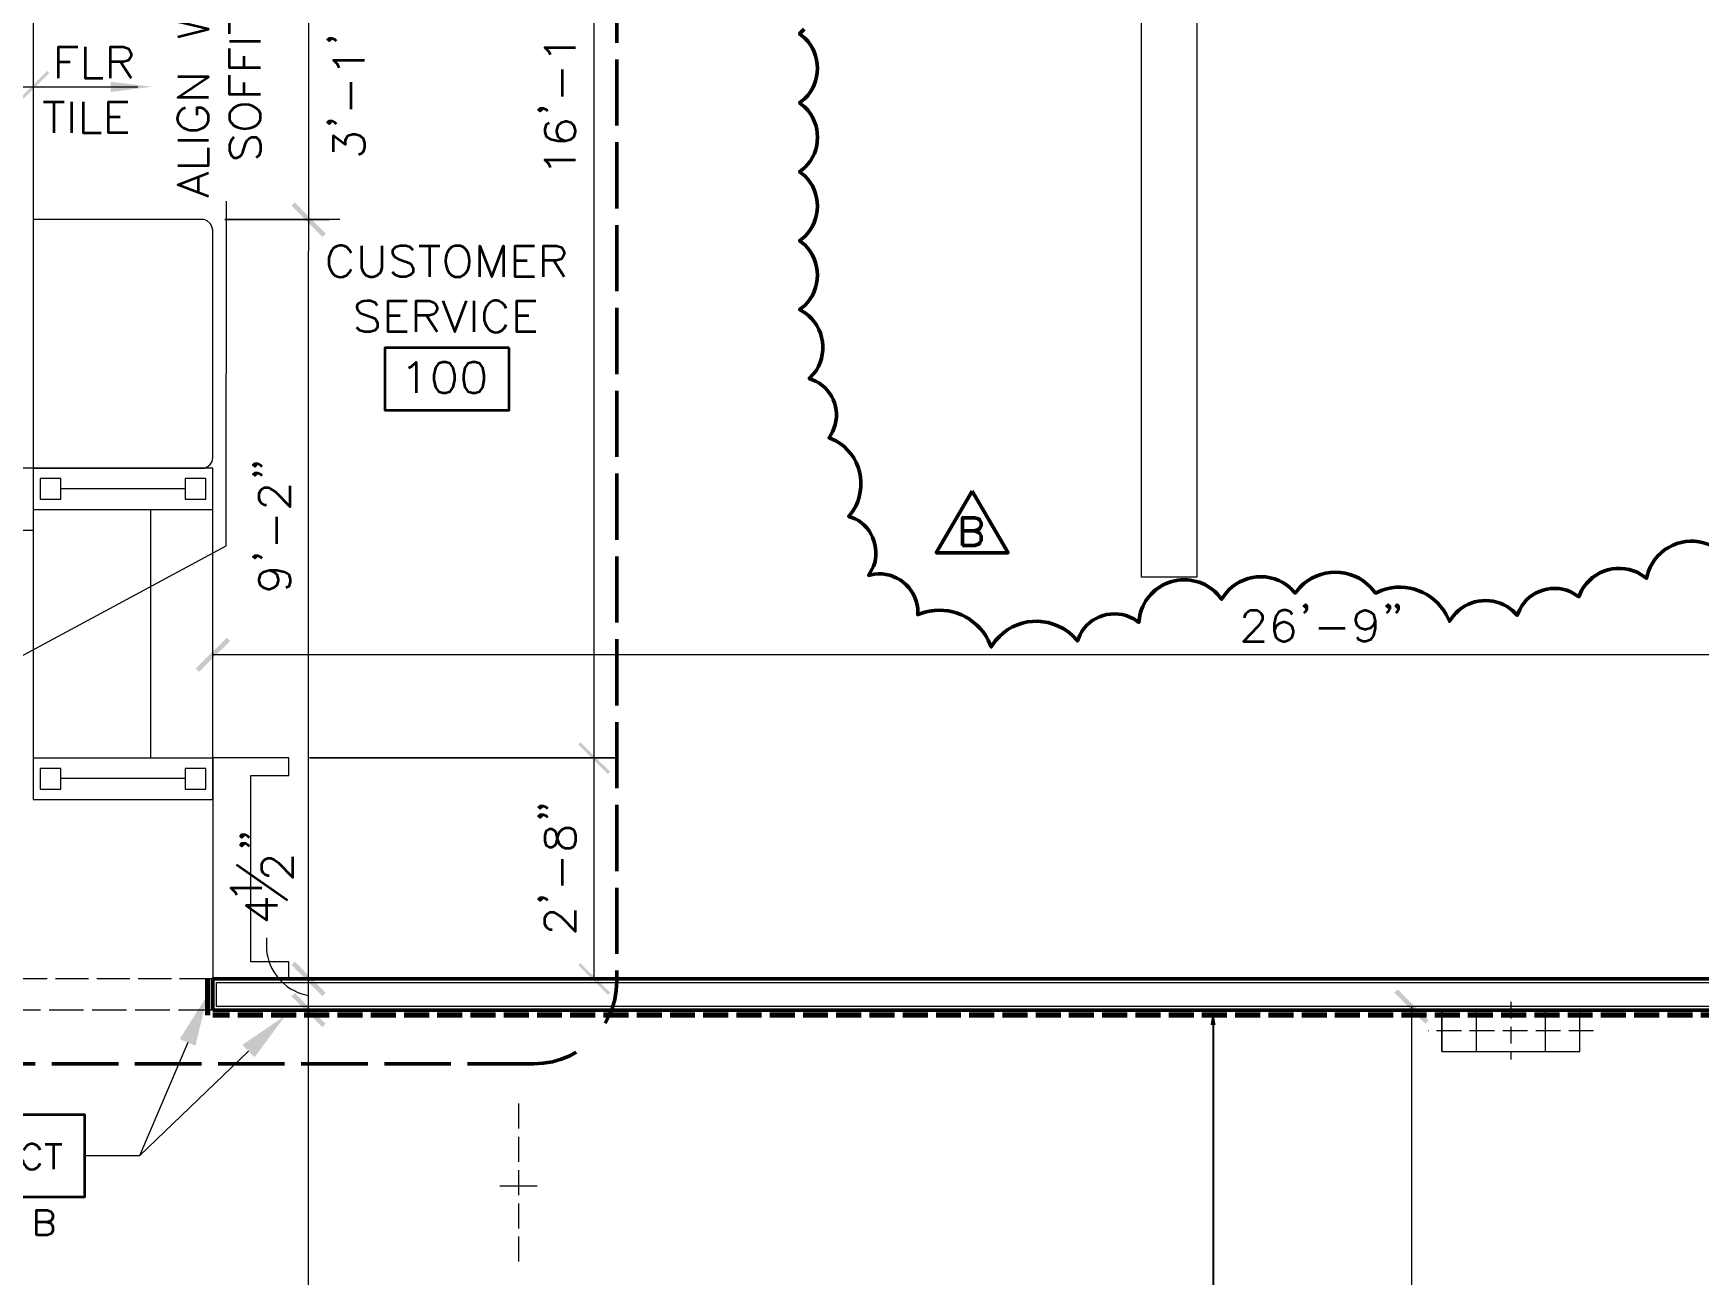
# Model space of a CAD drawing. Header units: inches. Extents: x 5 to 516, y -193 to 129.
# Drawn here: x 221.99 to 242.1, y 46.37 to 61.36 of the extents above; entities that cross this region are included whole.
import ezdxf

# ---------------------------------------------------------------- set-up
doc = ezdxf.new("R2010")
doc.units = ezdxf.units.IN
doc.header["$MEASUREMENT"] = 0
doc.linetypes.add('PDF_IMPORT', pattern=[1, 0.8, -0.2])
for name, color, linetype in [('Highlight', 210, 'Continuous'), ('PDF2_Geometry', 7, 'Continuous'), ('PDF2_Solid Fills', 7, 'Continuous')]:
    doc.layers.add(name, color=color, linetype=linetype)
doc.styles.get("Standard").update_dxf_attribs({"font": 'arial.ttf'})
doc.dimstyles.get("Standard").update_dxf_attribs({"dimtxt": 0.4, "dimasz": 0.18, "dimexe": 0.18, "dimexo": 0.0625, "dimgap": 0.09, "dimtad": 0, "dimtih": 1, "dimtoh": 1, "dimdec": 4, "dimlfac": 12, "dimzin": 0, "dimdsep": 46, "dimlunit": 4, "dimtxsty": 'Standard', "dimcen": 0.09, "dimadec": 3, "dimazin": 0, "dimtfac": 1, "dimtdec": 4, "dimtofl": 0, "dimtmove": 0, "dimatfit": 3, "dimfxl": 1, "dimtolj": 1, "dimtzin": 0, "dimarcsym": 0})

# ---------------------------------------------------------------- blocks, each defined once
blk = doc.blocks.new('*D97')
at = {"layer": 'Defpoints', "color": 0, "transparency": 16777216}
for p in [(236.233, 49.567), (236.233, 38.983), (241.795, 38.983)]:
    blk.add_point(p, dxfattribs=at)
at = {"layer": 'Highlight', "color": 0, "lineweight": -2, "transparency": 16777216}
for p, q in [((236.295, 49.567), (236.413, 49.567)), ((236.233, 49.387), (236.233, 44.569)), ((236.233, 39.163), (236.233, 43.981)), ((241.733, 38.983), (236.053, 38.983))]:
    blk.add_line(p, q, dxfattribs=at)
at = {"layer": 'Highlight', "color": 0, "transparency": 16777216}
for points in [[(236.203, 49.387), (236.263, 49.387), (236.233, 49.567)], [(236.203, 39.163), (236.263, 39.163), (236.233, 38.983)]]:
    blk.add_solid(points, dxfattribs=at)
at = {"layer": 'Highlight', "color": 0, "transparency": 16777216, "insert": (236.233, 44.275), "char_height": 0.4, "attachment_point": 5}
blk.add_mtext('\\A1;10\'-7"', dxfattribs=at)

msp = doc.modelspace()

# ---------------------------------------------------------------- hatches: boundary and pattern name
at = {"layer": 'PDF2_Solid Fills', "transparency": 33554559}
for points in [[(221.8253487, 60.520082), (222.1853476, 60.8800796), (222.1586809, 60.9034129), (221.8020153, 60.5467487)], [(228.955346, 52.4434166), (228.5953484, 52.8000822), (228.5720151, 52.7734155), (228.9286818, 52.4167475), (228.9553484, 52.4434142)], [(225.4820126, 49.7334146), (225.5220126, 49.7734146), (225.522011, 49.7734164), (225.1486777, 50.1500831), (225.1086777, 50.1100831), (225.1086793, 50.1100813)], [(228.955346, 49.7767497), (228.5953484, 50.1334153), (228.5720151, 50.1067487), (228.9286793, 49.7500831)], [(225.1486793, 49.7734164), (225.1086777, 49.7334146), (225.1086945, 49.7334011), (225.4820143, 49.3600813), (225.5220143, 49.4000813), (225.5220126, 49.4000829)], [(238.7953479, 49.4000813), (238.8353479, 49.4400813), (238.8353462, 49.440083), (238.4620129, 49.8167497), (238.4220129, 49.7767497), (238.4220145, 49.776748)]]:
    msp.add_hatch(color=256, dxfattribs=at).paths.add_polyline_path(points)

# ---------------------------------------------------------------- linework, layer by layer
at = {"layer": 'PDF2_Geometry', "lineweight": 15}
for points in [[(236.0353446, 72.1667491), (236.0353446, 54.7934143), (235.3686779, 54.7934143), (235.3686779, 72.1667491)], [(221.9920153, 56.1067502), (224.0586822, 56.1067502), (224.0986821, 56.1267502), (224.1286821, 56.1534169), (224.1520156, 56.1900836), (224.1586822, 56.2334169), (224.1586822, 58.9834171), (224.1486822, 59.0267505), (224.125349, 59.0634172), (224.0920155, 59.093417), (224.0520156, 59.1100839), (221.9920153, 59.1100839)], [(222.0753487, 55.9834151), (222.0753487, 55.7334151), (222.3253487, 55.7334151), (222.3253487, 55.9834151)], [(223.8253488, 55.9834151), (223.8253488, 55.7334151), (224.0753488, 55.7334151), (224.0753488, 55.9834151)], [(222.0753487, 52.4834148), (222.0753487, 52.2334148), (222.3253487, 52.2334148), (222.3253487, 52.4834148)], [(223.8253488, 52.4834148), (223.8253488, 52.2334148), (224.0753488, 52.2334148), (224.0753488, 52.4834148)], [(229.012016, 52.6100832), (225.3253489, 52.6100832)], [(225.6920127, 49.5667479), (225.565346, 49.5667479)]]:
    msp.add_lwpolyline(points, close=True, dxfattribs=at)
at = {"layer": 'PDF2_Geometry', "linetype": 'PDF_IMPORT', "lineweight": 50, "ltscale": 1}
msp.add_lwpolyline([(229.0353441, 70.0434172), (229.0353441, 49.9167481)], dxfattribs=at)
at = {"layer": 'PDF2_Geometry', "lineweight": 15}
for points in [[(228.7620151, 52.9834149), (228.7620151, 68.6934161)], [(221.9920153, 62.1900841), (221.9920153, 59.1100839)], [(225.315346, 62.1900839), (225.315346, 59.1100837), (225.315346, 58.733417)], [(225.315346, 61.5634157), (225.315346, 59.2767489)], [(221.9920153, 60.9967517), (221.9920153, 60.4234183)], [(219.145349, 60.7134129), (223.2553495, 60.7134129)], [(218.5420164, 52.0600818), (224.3220169, 55.170082), (224.3253501, 59.3300824)], [(225.6920132, 59.1100837), (224.3020131, 59.1100837), (225.5653465, 59.1100837)], [(225.315346, 50.316748), (225.315346, 58.7334153)], [(224.1586822, 52.1034167), (224.1586822, 56.1067503), (221.9920153, 56.1067503), (221.9920153, 52.1100834)], [(223.8253488, 55.8600834), (222.3253487, 55.8600834)], [(224.1586822, 55.6067502), (221.9920153, 55.6067502)], [(223.4086821, 55.6067502), (223.4086821, 52.6100833)], [(224.1586822, 52.8600832), (224.1586822, 54.2300833)], [(251.2853475, 53.8567501), (250.9120141, 53.8567501), (224.1586788, 53.8567501)], [(228.7620151, 52.6100832), (228.7620151, 52.9834165)], [(221.9920153, 52.6100832), (224.1586822, 52.6100832)], [(225.0753489, 49.9434163), (225.0753489, 50.150083), (224.6186822, 50.150083), (224.6186822, 52.4000831), (225.0753489, 52.4000831), (225.0753489, 52.6100832), (224.1586822, 52.6100832), (224.1586822, 49.9434163)], [(228.7620151, 50.316748), (228.7620151, 52.6100815)], [(223.8253488, 52.3600831), (222.3253487, 52.3600831)], [(221.9920153, 52.1100831), (224.1586822, 52.1100831)], [(225.315346, 49.9434163), (225.315346, 50.3167496)], [(228.7620151, 49.9434163), (228.7620151, 50.3167496)], [(225.0653459, 49.9434163), (225.0653459, 49.9467496)], [(225.315346, 38.9834138), (225.315346, 49.5667479), (225.315346, 49.9434146)], [(225.565346, 49.9434163), (225.6920127, 49.9434163)], [(238.3786812, 49.6100829), (238.2520145, 49.6100829)], [(238.6286812, 49.6100829), (238.6286812, 38.9834155)], [(238.9953465, 49.0667479), (240.6620133, 49.0667479), (240.6620133, 49.5667479), (238.9953465, 49.5667479), (238.9953465, 49.0667479), (238.9953465, 49.5667479)], [(239.4120132, 49.0667479), (239.4120132, 49.5667479)], [(240.2453466, 49.0667479), (240.2453466, 49.5667479)], [(223.8553442, 49.1767502), (223.2753442, 47.8067501), (222.6086774, 47.8067501)], [(224.5886817, 49.0700811), (223.2753483, 47.8067477), (222.6086816, 47.8067477)], [(227.6220139, 47.4434161), (228.0753473, 47.4434161)]]:
    msp.add_lwpolyline(points, dxfattribs=at)
at = {"layer": 'PDF2_Geometry', "lineweight": 35}
for points in [[(223.7353491, 61.3167523), (224.1086825, 61.4067523), (223.7353491, 61.4967523), (224.1086825, 61.5867523), (223.7353491, 61.673419)], [(224.3586808, 61.3534141), (224.3586808, 61.6034141)], [(222.2953465, 60.8167522), (222.2953465, 61.1934189), (222.5286799, 61.1934189)], [(222.6186769, 61.1934138), (222.6186769, 60.8167471), (222.8320103, 60.8167471)], [(222.9220149, 60.8167522), (222.9220149, 61.1934189), (223.0820149, 61.1934189), (223.1353482, 61.1734189), (223.1520149, 61.1567523), (223.1720149, 61.1200856), (223.1720149, 61.0834189), (223.1520149, 61.0500856), (223.1353482, 61.0300856), (223.0820149, 61.0134189), (222.9220149, 61.0134189)], [(224.3586808, 61.2634143), (224.7353475, 61.2634143)], [(224.7353492, 60.9434138), (224.3586825, 60.9434138), (224.3586825, 61.1734138)], [(225.5620162, 61.3000829), (225.5786828, 61.2834162), (225.5620162, 61.2667496), (225.5420162, 61.2834162), (225.5620162, 61.3000829), (225.5953495, 61.3000829), (225.6320162, 61.2834162), (225.6486828, 61.2667496)], [(228.2353495, 61.0967477), (228.2186828, 61.1334143), (228.1653494, 61.1867477), (228.5386828, 61.1867477)], [(222.2953465, 61.0134143), (222.4386799, 61.0134143)], [(223.0453466, 61.0134143), (223.1720133, 60.8167476)], [(224.5386803, 60.9434138), (224.5386803, 61.0834138)], [(225.6853479, 60.9434138), (225.6686812, 60.9800804), (225.6153479, 61.0334138), (225.9886812, 61.0334138)], [(228.3786804, 60.5967476), (228.3786804, 60.920081)], [(224.1086808, 60.5834148), (223.7353475, 60.5834148), (224.1086808, 60.8334148), (223.7353475, 60.8334148)], [(224.7353492, 60.6200834), (224.3586825, 60.6200834), (224.3586825, 60.8534167)], [(224.5386803, 60.6200834), (224.5386803, 60.7634167)], [(225.8286788, 60.4434137), (225.8286788, 60.7667471)], [(222.1153471, 60.5300837), (222.3653471, 60.5300837)], [(222.2386788, 60.5300837), (222.2386788, 60.1567503)], [(222.4520102, 60.5300837), (222.4520102, 60.1567503)], [(222.5953479, 60.5300837), (222.5953479, 60.1567503), (222.8120146, 60.1567503)], [(223.1320125, 60.1567519), (222.8986791, 60.1567519), (222.8986791, 60.5300853), (223.1320125, 60.5300853)], [(222.8986791, 60.3500842), (223.0420124, 60.3500842)], [(223.8253488, 60.4600831), (223.7886822, 60.4434164), (223.7520155, 60.4067498)], [(223.8786822, 60.1900831), (223.9653488, 60.1900831), (224.0220155, 60.2100831), (224.0553488, 60.2267498), (224.0920155, 60.2634164), (224.1086822, 60.3000831), (224.1086822, 60.3700831), (224.0920155, 60.4067498), (224.0553488, 60.4434164), (224.0220155, 60.4600831), (223.9653488, 60.4600831), (223.9653488, 60.3700831)], [(224.3786808, 60.4234189), (224.3586808, 60.3867522), (224.3586808, 60.3167522), (224.3786808, 60.2800855), (224.4120142, 60.2467522)], [(224.7353475, 60.3167522), (224.7353475, 60.3867522), (224.7186809, 60.4234189)], [(228.1120177, 60.4534167), (228.1286844, 60.43675), (228.1120177, 60.4200834), (228.0920177, 60.43675), (228.1120177, 60.4534167), (228.1453511, 60.4534167), (228.1820177, 60.43675), (228.1986844, 60.4200834)], [(225.5620162, 60.3000828), (225.5786828, 60.2834162), (225.5620162, 60.2667495), (225.5420162, 60.2834162), (225.5620162, 60.3000828), (225.5953495, 60.3000828), (225.6320162, 60.2834162), (225.6486828, 60.2667495)], [(225.6153473, 59.9267511), (225.6153473, 60.1234178), (225.7586807, 60.0167511), (225.7586807, 60.0700844), (225.7753474, 60.1034178), (225.792014, 60.1234178), (225.8453474, 60.1400844), (225.882014, 60.1400844), (225.9353474, 60.1234178), (225.972014, 60.0867511), (225.9886807, 60.0334178), (225.9886807, 59.9800844), (225.972014, 59.9267511), (225.9553474, 59.9067511), (225.9186807, 59.8900844)], [(228.2186801, 60.276747), (228.1820134, 60.256747), (228.1653467, 60.2034137), (228.1653467, 60.1700804), (228.1820134, 60.1134137), (228.2353467, 60.0800804), (228.3253467, 60.0600804), (228.4153468, 60.0600804), (228.4853468, 60.0800804), (228.5220134, 60.1134137), (228.5386801, 60.1700804), (228.5386801, 60.186747), (228.5220134, 60.2400804), (228.4853468, 60.276747), (228.4320134, 60.2934137), (228.4153468, 60.2934137), (228.3620134, 60.276747), (228.3253467, 60.2400804), (228.3086801, 60.186747), (228.3086801, 60.1700804), (228.3253467, 60.1134137), (228.3620134, 60.0800804), (228.4153468, 60.0600804)], [(223.7353491, 60.0667522), (224.1086825, 60.0667522)], [(223.7353491, 59.7634142), (224.1086825, 59.7634142), (224.1086825, 59.9767476)], [(224.412012, 60.103414), (224.3786787, 60.0667473), (224.3586787, 60.013414), (224.3586787, 59.9400806), (224.3786787, 59.8867473), (224.412012, 59.8534139), (224.4486787, 59.8534139), (224.4853454, 59.8700806), (224.502012, 59.8867473), (224.522012, 59.923414), (224.5553454, 60.0300806), (224.5753454, 60.0667473), (224.592012, 60.083414), (224.6286787, 60.103414), (224.682012, 60.103414), (224.7186787, 60.0667473), (224.7353454, 60.013414), (224.7353454, 59.9400806), (224.7186787, 59.8867473), (224.682012, 59.8534139)], [(228.2353495, 59.7400852), (228.2186828, 59.7767519), (228.1653494, 59.8300852), (228.5386828, 59.8300852)], [(224.1086808, 59.3867527), (223.7353475, 59.530086), (224.1086808, 59.6734194)], [(223.9853491, 59.4400838), (223.9853491, 59.6200838)], [(225.9520105, 58.7934163), (225.9520105, 58.5267496), (225.9720105, 58.4734163), (226.0053438, 58.4367496), (226.0586772, 58.4200829), (226.0953439, 58.4200829), (226.1486772, 58.4367496), (226.1853439, 58.4734163), (226.2020105, 58.5267496), (226.2020105, 58.7934163)], [(226.5786789, 58.7400817), (226.5420122, 58.7767484), (226.4886788, 58.7934151), (226.4186788, 58.7934151), (226.3653455, 58.7767484), (226.3286788, 58.7400817), (226.3286788, 58.7034151), (226.3453455, 58.6700817), (226.3653455, 58.6500817), (226.3986788, 58.6334151), (226.5053455, 58.5967484), (226.5420122, 58.5800817), (226.5586789, 58.5634151), (226.5786789, 58.5267484), (226.5786789, 58.4734151), (226.5420122, 58.4367484), (226.4886788, 58.4200817), (226.4186788, 58.4200817), (226.3653455, 58.4367484), (226.3286788, 58.4734151)], [(226.6486794, 58.7934163), (226.8986794, 58.7934163)], [(226.7753477, 58.7934163), (226.7753477, 58.4200829)], [(227.1853456, 58.7767496), (227.1486789, 58.7934163), (227.0786789, 58.7934163), (227.0420122, 58.7767496), (227.0053456, 58.740083)], [(227.3820101, 58.4200846), (227.3820101, 58.7934179), (227.5253434, 58.4200846), (227.6686768, 58.7934179), (227.6686768, 58.4200846)], [(228.0420131, 58.4200846), (227.8086798, 58.4200846), (227.8086798, 58.7934179), (228.0420131, 58.7934179)], [(228.1486795, 58.4200846), (228.1486795, 58.7934179), (228.3086795, 58.7934179), (228.3653462, 58.7767513), (228.3820129, 58.7600846), (228.3986795, 58.7234179), (228.3986795, 58.6867513), (228.3820129, 58.6500846), (228.3653462, 58.6334179), (228.3086795, 58.6167512), (228.1486795, 58.6167512)], [(225.7753455, 58.4367499), (225.8086788, 58.4734165), (225.8286788, 58.5100832)], [(227.8086798, 58.61675), (227.9520131, 58.61675)], [(228.2753478, 58.61675), (228.3986812, 58.4200833)], [(227.0786789, 58.4200829), (227.1486789, 58.4200829), (227.1853456, 58.4367496)], [(226.1486794, 58.073415), (226.115346, 58.1100817), (226.0586794, 58.1267484)], [(226.5053477, 57.7534178), (226.2753477, 57.7534178), (226.2753477, 58.1267512), (226.5053477, 58.1267512)], [(226.6153474, 57.7534178), (226.6153474, 58.1267512), (226.7753474, 58.1267512), (226.8286808, 58.1100845), (226.8453474, 58.0934179), (226.8653474, 58.0567512), (226.8653474, 58.0200845), (226.8453474, 57.9834179), (226.8286808, 57.9667512), (226.7753474, 57.9500845), (226.6153474, 57.9500845)], [(226.935348, 58.1267496), (227.0786813, 57.7534162), (227.2220147, 58.1267496)], [(227.3086797, 58.1267496), (227.3086797, 57.7534162)], [(227.7020106, 58.0367498), (227.685344, 58.0734165), (227.6486773, 58.1100832)], [(228.058679, 57.7534178), (227.828679, 57.7534178), (227.828679, 58.1267512), (228.058679, 58.1267512)], [(225.935346, 57.983415), (225.9720127, 57.9667483), (226.0786794, 57.9300817), (226.115346, 57.913415), (226.1320127, 57.8967483), (226.1486794, 57.8600817), (226.1486794, 57.8067483), (226.115346, 57.7700817), (226.0586794, 57.753415), (225.9886793, 57.753415), (225.935346, 57.7700817), (225.8986793, 57.8067483)], [(226.2753477, 57.9500833), (226.418681, 57.9500833)], [(226.7386791, 57.9500833), (226.8653458, 57.7534166)], [(227.4520106, 58.0367498), (227.435344, 57.9834165), (227.435344, 57.8967498)], [(227.828679, 57.9500833), (227.9720123, 57.9500833)], [(227.6486773, 57.7700832), (227.685344, 57.8067498), (227.7020106, 57.8434165)], [(226.5253477, 57.3200818), (226.558681, 57.3367484), (226.6153477, 57.3900818), (226.6153477, 57.0167484)], [(224.6653486, 56.1634146), (224.6820153, 56.1434146), (224.6653486, 56.1267479), (224.6453486, 56.1434146), (224.6653486, 56.1634146), (224.698682, 56.1634146), (224.7353486, 56.1434146), (224.7520153, 56.1267479)], [(224.6653486, 56.0534157), (224.6820153, 56.036749), (224.6653486, 56.0200823), (224.6453486, 56.036749), (224.6653486, 56.0534157), (224.698682, 56.0534157), (224.7353486, 56.036749), (224.7520153, 56.0200823)], [(224.8053497, 55.6634146), (224.7886831, 55.6634146), (224.7520164, 55.6800812), (224.7353497, 55.6967479), (224.718683, 55.7334146), (224.718683, 55.8034146), (224.7353497, 55.8400812), (224.7520164, 55.8567479), (224.7886831, 55.8767479), (224.8253497, 55.8767479), (224.8620164, 55.8567479), (224.9153497, 55.8234146), (225.0920164, 55.6434146), (225.0920164, 55.8934146)], [(224.9320112, 55.1967499), (224.9320112, 55.5200833)], [(224.6653486, 55.0534156), (224.6820153, 55.0367489), (224.6653486, 55.0200823), (224.6453486, 55.0367489), (224.6653486, 55.0534156), (224.698682, 55.0534156), (224.7353486, 55.0367489), (224.7520153, 55.0200823)], [(224.8420115, 54.8767493), (224.8953448, 54.8567493), (224.9320115, 54.823416), (224.9486782, 54.7700826), (224.9486782, 54.7500826), (224.9320115, 54.6967493), (224.8953448, 54.663416), (224.8420115, 54.643416), (224.8253448, 54.643416), (224.7720115, 54.663416), (224.7353448, 54.6967493), (224.7186782, 54.7500826), (224.7186782, 54.7700826), (224.7353448, 54.823416), (224.7720115, 54.8567493), (224.8420115, 54.8767493), (224.9320115, 54.8767493), (225.0220115, 54.8567493), (225.0753449, 54.823416), (225.0920115, 54.7700826), (225.0920115, 54.733416), (225.0753449, 54.6800826), (225.0386782, 54.663416)], [(236.6153482, 54.3034155), (236.6153482, 54.3200822), (236.6320149, 54.3567489), (236.6520149, 54.3734155), (236.6886816, 54.3934155), (236.7586816, 54.3934155), (236.7953482, 54.3734155), (236.8120149, 54.3567489), (236.8286816, 54.3200822), (236.8286816, 54.2867489), (236.8120149, 54.2500822), (236.7753482, 54.1967489), (236.5986816, 54.0167488), (236.8486816, 54.0167488)], [(237.1886786, 54.3400807), (237.1686786, 54.3734141), (237.1153453, 54.3934141), (237.0786786, 54.3934141), (237.0253453, 54.3734141), (236.9920119, 54.3200807), (236.9720119, 54.2300807), (236.9720119, 54.143414), (236.9920119, 54.0700807), (237.0253453, 54.0367474), (237.0786786, 54.0167474), (237.0986786, 54.0167474), (237.1520119, 54.0367474), (237.1886786, 54.0700807), (237.2053453, 54.123414), (237.2053453, 54.143414), (237.1886786, 54.1967474), (237.1520119, 54.2300807), (237.0986786, 54.2500807), (237.0786786, 54.2500807), (237.0253453, 54.2300807), (236.9920119, 54.1967474), (236.9720119, 54.143414)], [(237.3653483, 54.4467498), (237.3486816, 54.4267498), (237.3286816, 54.4467498), (237.3486816, 54.4634165), (237.3653483, 54.4467498), (237.3653483, 54.4100832), (237.3486816, 54.3734165), (237.3286816, 54.3567498)], [(238.1886787, 54.2667504), (238.1686787, 54.213417), (238.132012, 54.1767504), (238.0786787, 54.1600837), (238.062012, 54.1600837), (238.0086787, 54.1767504), (237.972012, 54.213417), (237.9553453, 54.2667504), (237.9553453, 54.2867504), (237.972012, 54.3400837), (238.0086787, 54.373417), (238.062012, 54.393417), (238.0786787, 54.393417), (238.132012, 54.373417), (238.1686787, 54.3400837), (238.1886787, 54.2667504), (238.1886787, 54.1767504), (238.1686787, 54.0900837), (238.132012, 54.0367503), (238.0786787, 54.0167503), (238.0453454, 54.0167503), (237.992012, 54.0367503), (237.972012, 54.0700837)], [(238.3653484, 54.4467498), (238.3486817, 54.4267498), (238.3286817, 54.4467498), (238.3486817, 54.4634165), (238.3653484, 54.4467498), (238.3653484, 54.4100832), (238.3486817, 54.3734165), (238.3286817, 54.3567498)], [(238.4720175, 54.4467498), (238.4553508, 54.4267498), (238.4386841, 54.4467498), (238.4553508, 54.4634165), (238.4720175, 54.4467498), (238.4720175, 54.4100832), (238.4553508, 54.3734165), (238.4386841, 54.3567498)], [(237.5086792, 54.1767506), (237.8286792, 54.1767506)], [(228.1120177, 52.0334162), (228.1286844, 52.0167495), (228.1120177, 52.0000828), (228.0920177, 52.0167495), (228.1120177, 52.0334162), (228.1453511, 52.0334162), (228.1820177, 52.0167495), (228.1986844, 52.0000828)], [(228.1120177, 51.9267504), (228.1286844, 51.9100838), (228.1120177, 51.8900838), (228.0920177, 51.9100838), (228.1120177, 51.9267504), (228.1453511, 51.9267504), (228.1820177, 51.9100838), (228.1986844, 51.8900838)], [(224.5086781, 51.68675), (224.5286781, 51.66675), (224.5086781, 51.6500833), (224.4920115, 51.66675), (224.5086781, 51.68675), (224.5453448, 51.68675), (224.5820115, 51.66675), (224.5986782, 51.6500833)], [(224.5086781, 51.5800809), (224.5286781, 51.5600809), (224.5086781, 51.5434142), (224.4920115, 51.5600809), (224.5086781, 51.5800809), (224.5453448, 51.5800809), (224.5820115, 51.5600809), (224.5986782, 51.5434142)], [(225.0586795, 50.8900818), (224.4453462, 51.3200818)], [(224.8386817, 51.18675), (224.822015, 51.18675), (224.7853484, 51.2034166), (224.7686817, 51.2200833), (224.752015, 51.25675), (224.752015, 51.3300833), (224.7686817, 51.3634167), (224.7853484, 51.3834167), (224.822015, 51.4000833), (224.8586817, 51.4000833), (224.8953484, 51.3834167), (224.9486817, 51.34675), (225.1253484, 51.16675), (225.1253484, 51.41675)], [(228.3786804, 51.0700813), (228.3786804, 51.3900813)], [(224.4486806, 50.9534159), (224.4286806, 50.9900826), (224.3753472, 51.043416), (224.7520139, 51.043416)], [(224.9386828, 50.8300808), (224.5620161, 50.8300808), (224.8120161, 50.6500808), (224.8120161, 50.9167475)], [(228.1120177, 50.9267504), (228.1286844, 50.9100837), (228.1120177, 50.8900837), (228.0920177, 50.9100837), (228.1120177, 50.9267504), (228.1453511, 50.9267504), (228.1820177, 50.9100837), (228.1986844, 50.8900837)], [(228.2553486, 50.533416), (228.2353486, 50.533416), (228.198682, 50.5534161), (228.1820153, 50.5700827), (228.1653486, 50.6067494), (228.1653486, 50.6767494), (228.1820153, 50.7134161), (228.198682, 50.7300827), (228.2353486, 50.7467494), (228.2720153, 50.7467494), (228.308682, 50.7300827), (228.3620153, 50.6934161), (228.538682, 50.5167494), (228.538682, 50.7667494)], [(222.0753487, 47.8767488), (222.0620154, 47.9034154), (222.0353487, 47.9334154)], [(222.1353462, 47.9467493), (222.3353463, 47.9467493)], [(222.235349, 47.9467493), (222.235349, 47.6467493)], [(222.0353487, 47.6600821), (222.0620154, 47.6900821), (222.0753487, 47.7200821)], [(222.0286839, 46.8500831), (222.0286839, 47.1500831), (222.1586839, 47.1500831), (222.2020173, 47.1334165), (222.2153506, 47.1200831), (222.2286839, 47.0934165), (222.2286839, 47.0634164), (222.2153506, 47.0334164), (222.2020173, 47.0200831), (222.1586839, 47.0067498), (222.0286839, 47.0067498)], [(222.158682, 47.0067468), (222.2020154, 46.9934135), (222.2153487, 46.9767468), (222.228682, 46.9500801), (222.228682, 46.9067468), (222.2153487, 46.8767468), (222.2020154, 46.8634134), (222.158682, 46.8500801), (222.028682, 46.8500801)]]:
    msp.add_lwpolyline(points, dxfattribs=at)
at = {"layer": 'PDF2_Geometry', "lineweight": 50}
for points in [[(231.3053507, 60.4667495), (231.2420173, 60.5200841), (231.3053507, 60.5700837, 0.4190080427), (231.3053507, 61.3000829), (231.2420173, 61.3500826), (231.2953507, 61.4100835)], [(231.9120177, 55.4967496), (231.8353508, 55.5267492), (231.888684, 55.5967497, 0.430410564), (231.6786841, 56.4400828), (231.598684, 56.4767496), (231.638684, 56.5467493, 0.4181279702), (231.4353509, 57.1600832), (231.358684, 57.1900836), (231.4153508, 57.2500829, 0.4212589977), (231.3120175, 57.9800838), (231.2420173, 58.023417), (231.3053507, 58.0734167, 0.4190080427), (231.3053507, 58.8034159), (231.2420173, 58.8534173), (231.3053507, 58.9067501, 0.4190080426), (231.3053507, 59.6367493), (231.2420173, 59.6867507), (231.3053507, 59.7400835)], [(243.1153517, 55.5934166), (243.1020185, 55.5200828), (243.0220183, 55.5600829, 0.4229728157), (242.3053515, 55.2334159), (242.2820183, 55.1500826), (242.2053518, 55.1900827, 0.4191197141), (241.488685, 54.8634165), (241.4653518, 54.7800832), (241.3986848, 54.8267497, 0.4248603894), (240.682018, 54.6300825), (240.6486848, 54.5567496), (240.5853515, 54.5967497)], [(233.6086844, 54.0267491), (233.5553511, 53.950083), (233.5186844, 54.0334163, 0.3539253159), (232.7553507, 54.3700829), (232.6686842, 54.3400824), (232.6686842, 54.4134161, 0.4179773181), (232.1453509, 54.8300828), (232.0753507, 54.813416), (232.1153508, 54.8834157)], [(236.3853512, 54.5967497), (236.3353512, 54.5267492), (236.2820178, 54.5934165, 0.596548301), (235.3486844, 54.3300828), (235.3386844, 54.2467495), (235.2753512, 54.2900827)], [(239.132018, 54.3234164), (239.0853513, 54.2600831), (239.0486847, 54.3400824, 0.3652155681), (238.2753514, 54.6367497), (238.1920181, 54.6000829), (238.1386847, 54.6667494)]]:
    msp.add_lwpolyline(points, format="xyb", dxfattribs=at)
at = {"layer": 'PDF2_Geometry', "lineweight": 35}
msp.add_lwpolyline([(225.8286788, 58.7034166), (225.8086788, 58.7400832), (225.7753455, 58.7767499, 0.5083629243), (225.5786788, 58.7034166), (225.5586788, 58.6500832), (225.5586788, 58.5634166)], format="xyb", dxfattribs=at)
for points in [[(227.7353494, 57.5600822), (226.2353493, 57.5600822), (226.2353493, 56.8100821), (227.7353494, 56.8100821)], [(226.935348, 57.3900823), (226.8820147, 57.3734156), (226.845348, 57.3200823), (226.8286813, 57.2300823), (226.8286813, 57.176749), (226.845348, 57.086749), (226.8820147, 57.0334156), (226.935348, 57.016749), (226.9720147, 57.016749), (227.025348, 57.0334156), (227.0586813, 57.086749), (227.0786813, 57.176749), (227.0786813, 57.2300823), (227.0586813, 57.3200823), (227.025348, 57.3734156), (226.9720147, 57.3900823)], [(227.2920171, 57.3900823), (227.2386838, 57.3734156), (227.2020171, 57.3200823), (227.1853505, 57.2300823), (227.1853505, 57.176749), (227.2020171, 57.086749), (227.2386838, 57.0334156), (227.2920171, 57.016749), (227.3286838, 57.016749), (227.3820171, 57.0334156), (227.4186838, 57.086749), (227.4353505, 57.176749), (227.4353505, 57.2300823), (227.4186838, 57.3200823), (227.3820171, 57.3734156), (227.3286838, 57.3900823)], [(228.1653489, 51.6067499), (228.1820156, 51.5534165), (228.2186822, 51.5334165), (228.2553489, 51.5334165), (228.2886822, 51.5534165), (228.3086822, 51.5867499), (228.3253489, 51.6600832), (228.3420156, 51.7134166), (228.3786823, 51.7500832), (228.4153489, 51.7667499), (228.4686823, 51.7667499), (228.5053489, 51.7500832), (228.5220156, 51.7300832), (228.5386823, 51.6767499), (228.5386823, 51.6067499), (228.5220156, 51.5534165), (228.5053489, 51.5334165), (228.4686823, 51.5167499), (228.4153489, 51.5167499), (228.3786823, 51.5334165), (228.3420156, 51.5700832), (228.3253489, 51.6234165), (228.3086822, 51.6934165), (228.2886822, 51.7300832), (228.2553489, 51.7500832), (228.2186822, 51.7500832), (228.1820156, 51.7300832), (228.1653489, 51.6767499)], [(221.6086806, 47.3067482), (221.6086806, 48.3067483), (222.6086807, 48.3067483), (222.6086807, 47.3067482)]]:
    msp.add_lwpolyline(points, close=True, dxfattribs=at)
at = {"layer": 'PDF2_Geometry', "linetype": 'PDF_IMPORT', "lineweight": 15, "ltscale": 0.5}
for points in [[(221.9920153, 56.1067502), (217.9920099, 56.1067502)], [(221.9920153, 55.3567502), (217.9920099, 55.3567502)], [(224.1586822, 49.9434163), (217.992015, 49.9434163)]]:
    msp.add_lwpolyline(points, dxfattribs=at)
at = {"layer": 'PDF2_Geometry', "lineweight": 50}
msp.add_lwpolyline([(233.3253496, 55.8300812), (233.758683, 55.0867478), (232.8920162, 55.0867478)], close=True, dxfattribs=at)
for points in [[(233.2086843, 55.1734141), (233.2086843, 55.5100808), (233.3553509, 55.5100808), (233.4020176, 55.4967475), (233.4186843, 55.4800808), (233.435351, 55.4467475), (233.435351, 55.4134141), (233.4186843, 55.3834141), (233.4020176, 55.3667475), (233.3553509, 55.3500808), (233.2086843, 55.3500808)], [(233.355345, 55.3500838), (233.4020116, 55.3334171), (233.4186783, 55.3200838), (233.435345, 55.2867504), (233.435345, 55.2367504), (233.4186783, 55.2067504), (233.4020116, 55.1900838), (233.355345, 55.1734171), (233.2086783, 55.1734171)], [(237.2820179, 54.6667494), (237.2253513, 54.6000829), (237.1653512, 54.6634162)], [(239.9353516, 54.4034157), (239.9053515, 54.333416), (239.8486848, 54.3900829), (239.7820181, 54.4367494)], [(234.625351, 54.0934165), (234.595351, 54.0234159), (234.5320177, 54.0934165)], [(224.1586822, 49.5667496), (224.1586822, 49.9434163), (251.285351, 49.9434163), (251.285351, 47.4400827)], [(228.8953498, 49.4067477), (228.9353498, 49.4834143), (228.9786831, 49.5867477), (229.0120165, 49.6934144), (229.0286831, 49.8034144), (229.0353498, 49.9167477)], [(224.1586822, 49.5667479), (250.9120175, 49.5667479), (250.9120175, 47.4400812), (251.285351, 47.4400812)], [(228.035344, 48.9167472), (228.1486774, 48.9234139), (228.2586774, 48.9400806), (228.365344, 48.9734139), (228.4686774, 49.0134139), (228.545344, 49.0567472)]]:
    msp.add_lwpolyline(points, dxfattribs=at)
at = {"layer": 'PDF2_Geometry', "lineweight": 15}
msp.add_lwpolyline([(224.8086795, 50.4367499), (224.8053462, 50.3500832, 0.3284164089), (225.2320129, 49.7634165), (225.3153462, 49.7434165)], format="xyb", dxfattribs=at)
at = {"layer": 'PDF2_Geometry', "lineweight": 70}
msp.add_lwpolyline([(224.0986778, 49.5034172), (224.0986778, 49.9434172)], dxfattribs=at)
at = {"layer": 'PDF2_Geometry', "lineweight": 9}
msp.add_lwpolyline([(251.2453475, 49.9000813), (251.2453475, 47.4834144), (250.9520141, 47.4834144), (250.9520141, 49.6100813), (224.2020121, 49.6100813), (224.2020121, 49.9000813)], close=True, dxfattribs=at)
at = {"layer": 'PDF2_Geometry', "linetype": 'PDF_IMPORT', "lineweight": 15, "ltscale": 0.253333}
msp.add_lwpolyline([(239.8286799, 49.6667473), (239.8286799, 48.9700816)], dxfattribs=at)
at = {"layer": 'PDF2_Geometry', "linetype": 'PDF_IMPORT', "lineweight": 15, "ltscale": 0.52}
msp.add_lwpolyline([(224.1586822, 49.5667479), (217.6186825, 49.5667479)], dxfattribs=at)
at = {"layer": 'PDF2_Geometry', "linetype": 'PDF_IMPORT', "lineweight": 70, "ltscale": 0.376667}
msp.add_lwpolyline([(250.8486834, 47.4400829), (250.8486834, 49.5034172), (224.158683, 49.5034172)], dxfattribs=at)
at = {"layer": 'PDF2_Geometry', "linetype": 'PDF_IMPORT', "lineweight": 15, "ltscale": 0.373333}
msp.add_lwpolyline([(240.8253502, 49.3167479), (238.8286828, 49.3167479)], dxfattribs=at)
at = {"layer": 'PDF2_Geometry', "linetype": 'PDF_IMPORT', "lineweight": 50, "ltscale": 1.003333}
msp.add_lwpolyline([(228.035344, 48.9167472), (217.3853497, 48.9167472)], dxfattribs=at)
at = {"layer": 'PDF2_Geometry', "linetype": 'PDF_IMPORT', "lineweight": 15, "ltscale": 0.376667}
msp.add_lwpolyline([(227.8486781, 48.4367498), (227.8486781, 46.4467489)], dxfattribs=at)
at = {"layer": 'PDF2_Geometry', "lineweight": 35}
for points in [[(224.7186809, 60.4234189), (224.6382364, 60.52353), (224.4569031, 60.5278078), (224.3786808, 60.4234189)], [(223.7520155, 60.4067498), (223.6892377, 60.2906942), (223.7709599, 60.2162497), (223.8786822, 60.1900831)], [(224.4120142, 60.2467522), (224.5060142, 60.1754189), (224.7005142, 60.2008633), (224.7353475, 60.3167522)], [(227.0053456, 58.740083), (226.94279, 58.6429718), (226.9594567, 58.4541385), (227.0786789, 58.4200829)], [(227.1853456, 58.4367496), (227.2827345, 58.5084718), (227.2827345, 58.7050274), (227.1853456, 58.7767496)], [(225.5586788, 58.5634166), (225.584901, 58.4556388), (225.6592899, 58.3739721), (225.7753455, 58.4367499)], [(226.0586794, 58.1267484), (225.9622905, 58.1412484), (225.8280127, 58.0918595), (225.935346, 57.983415)], [(227.6486773, 58.1100832), (227.5699551, 58.1614165), (227.4842329, 58.1209721), (227.4520106, 58.0367498)], [(227.435344, 57.8967498), (227.4540662, 57.7930832), (227.5392884, 57.7034165), (227.6486773, 57.7700832)], [(222.0353487, 47.9334154), (221.9654042, 47.9725265), (221.9084042, 47.9441377), (221.8753487, 47.8767488)], [(221.8620153, 47.7600821), (221.8824598, 47.673971), (221.9432376, 47.6097487), (222.0353487, 47.6600821)]]:
    msp.add_open_spline(points, degree=3, dxfattribs=at)
at = {"layer": 'PDF2_Geometry', "lineweight": 50}
for points in [[(231.3053507, 59.7400835), (231.5097951, 59.9335836), (231.5082396, 60.272361), (231.3053507, 60.4667495)], [(232.1153508, 54.8834157), (232.230851, 55.0982493), (232.1330731, 55.3933603), (231.9120177, 55.4967496)], [(238.1386847, 54.6667494), (237.9157401, 54.9119157), (237.5028513, 54.9141936), (237.2820179, 54.6667494)], [(237.1653512, 54.6634162), (236.9408512, 54.8684714), (236.573129, 54.833194), (236.3853512, 54.5967497)], [(240.5853515, 54.5967497), (240.3640736, 54.7297495), (240.0485735, 54.6354163), (239.9353516, 54.4034157)], [(239.7820181, 54.4367494), (239.569407, 54.5701943), (239.2881292, 54.518027), (239.132018, 54.3234164)], [(234.5320177, 54.0934165), (234.2571289, 54.3379156), (233.8416289, 54.3124157), (233.6086844, 54.0267491)], [(235.2753512, 54.2900827), (235.0364066, 54.4178048), (234.7495178, 54.3348605), (234.625351, 54.0934165)]]:
    msp.add_open_spline(points, degree=3, dxfattribs=at)
at = {"layer": 'PDF2_Solid Fills', "lineweight": 35, "transparency": 33554559}
for points in [[(223.4253447, 60.7134129), (222.9253447, 60.7734129), (222.9253447, 60.6500796)], [(225.1486793, 59.3167487), (225.1086793, 59.2767487), (225.5220126, 58.940082)], [(225.1086809, 59.2767504), (225.5220143, 58.9400837), (225.4820143, 58.9000837)], [(225.5086782, 58.943417), (225.1253449, 59.2767504), (225.1486782, 59.3000837)], [(225.4820126, 58.916748), (225.5086793, 58.9434147), (225.1253459, 59.276748)], [(224.3286787, 54.0634151), (223.992012, 53.6500817), (223.952012, 53.6900817)], [(224.368677, 54.0234167), (224.328677, 54.0634167), (223.9920104, 53.6500834)], [(225.1486793, 50.1334153), (225.1253459, 50.1067487), (225.5086793, 49.7767486)], [(225.1253503, 50.1067498), (225.5086837, 49.7767497), (225.482017, 49.7500831)], [(223.9486805, 49.1367485), (224.0986806, 49.7534152), (223.7586805, 49.2167485)], [(224.662012, 48.9967474), (225.0386787, 49.5034141), (224.5153454, 49.1467474)]]:
    msp.add_solid(points, dxfattribs=at)

# ---------------------------------------------------------------- dimensions: what is measured, and where the dimension line sits
at = {"layer": 'Highlight'}
dim = msp.add_linear_dim(base=(236.2327285, 38.9834138), p1=(236.2327285, 49.5667479), p2=(241.7953481, 38.9834138), angle=90, dimstyle='Standard', dxfattribs=at)
dim.commit()
dim.dimension.update_dxf_attribs({"geometry": '*D97', "text_midpoint": (236.2327285, 44.2750809)})

doc.saveas('drawing.dxf')
